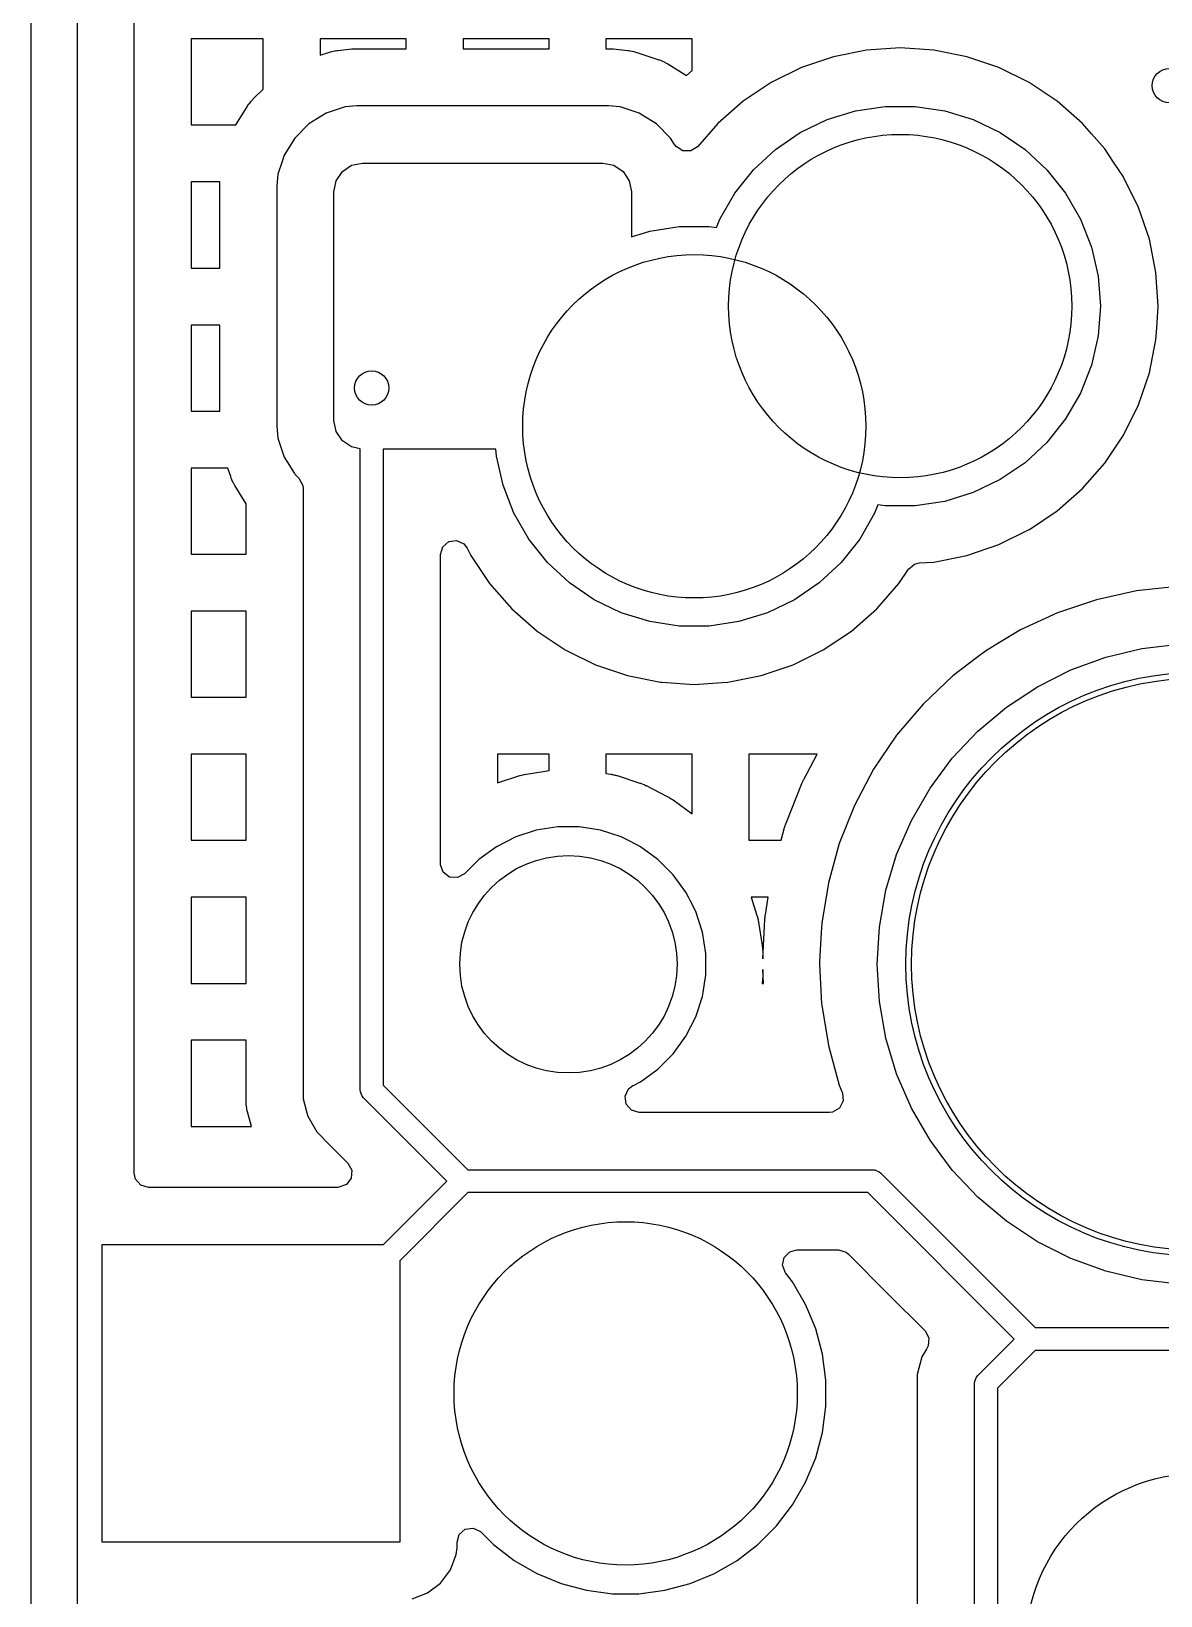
# Model space of a CAD drawing. Extents: x 2.49 to 8.57, y -5.87 to -1.87.
# Drawn here: x 4.956 to 5.345, y -3.892 to -3.354 of the extents above; entities that cross this region are included whole.
import ezdxf

# ---------------------------------------------------------------- set-up
doc = ezdxf.new("R2010")
doc.units = 0
doc.header["$MEASUREMENT"] = 0
doc.layers.add('BLACK', color=7, linetype='CONTINUOUS')

msp = doc.modelspace()

# ---------------------------------------------------------------- linework, layer by layer
at = {"layer": 'BLACK', "linetype": 'CONTINUOUS'}
for p, q in [((4.9718, -3.16238), (4.9718, -4.29784)), ((4.95605, -4.3011), (4.95605, -3.16636)), ((4.9915, -3.38622), (4.9915, -3.33701)), ((5.03583, -3.35661), (5.01111, -3.35661)), ((5.01111, -3.35661), (5.01111, -3.38622)), ((5.03583, -3.36224), (5.03583, -3.35661)), ((5.08505, -3.35661), (5.05544, -3.35661)), ((5.05544, -3.35661), (5.05544, -3.36224)), ((5.08505, -3.36001), (5.08505, -3.35661)), ((5.13426, -3.35661), (5.10465, -3.35661)), ((5.10465, -3.35661), (5.10465, -3.36001)), ((5.13426, -3.36001), (5.13426, -3.35661)), ((5.18347, -3.35661), (5.15386, -3.35661)), ((5.15386, -3.35661), (5.15386, -3.36001)), ((5.18347, -3.36745), (5.18347, -3.35661)), ((5.03583, -3.3739), (5.03583, -3.36224)), ((5.05544, -3.36224), (5.0584, -3.36125)), ((5.0584, -3.36125), (5.05866, -3.36118)), ((5.05866, -3.36118), (5.05918, -3.36104)), ((5.05918, -3.36104), (5.05944, -3.36097)), ((5.05944, -3.36097), (5.06048, -3.36075)), ((5.06048, -3.36075), (5.06074, -3.3607)), ((5.06074, -3.3607), (5.06127, -3.36062)), ((5.06127, -3.36062), (5.06154, -3.36058)), ((5.06154, -3.36058), (5.06637, -3.36009)), ((5.06637, -3.36009), (5.06649, -3.36008)), ((5.06649, -3.36008), (5.06674, -3.36006)), ((5.06674, -3.36006), (5.06686, -3.36005)), ((5.06686, -3.36005), (5.06736, -3.36003)), ((5.06736, -3.36003), (5.06749, -3.36002)), ((5.06749, -3.36002), (5.06774, -3.36002)), ((5.06774, -3.36002), (5.06786, -3.36001)), ((5.06786, -3.36001), (5.08505, -3.36001)), ((5.10465, -3.36001), (5.13426, -3.36001)), ((5.15386, -3.36001), (5.15497, -3.36001)), ((5.15497, -3.36001), (5.1551, -3.36002)), ((5.1551, -3.36002), (5.15535, -3.36002)), ((5.15535, -3.36002), (5.15547, -3.36003)), ((5.15547, -3.36003), (5.15597, -3.36005)), ((5.15597, -3.36005), (5.1561, -3.36006)), ((5.1561, -3.36006), (5.15635, -3.36008)), ((5.15635, -3.36008), (5.15647, -3.36009)), ((5.15647, -3.36009), (5.1613, -3.36058)), ((5.1613, -3.36058), (5.16156, -3.36062)), ((5.16156, -3.36062), (5.16209, -3.3607)), ((5.16209, -3.3607), (5.16235, -3.36075)), ((5.16235, -3.36075), (5.1634, -3.36097)), ((5.1634, -3.36097), (5.16366, -3.36104)), ((5.16366, -3.36104), (5.16418, -3.36118)), ((5.16418, -3.36118), (5.16443, -3.36125)), ((5.16443, -3.36125), (5.17204, -3.36377)), ((5.23214, -3.36277), (5.22114, -3.3665)), ((5.24353, -3.3605), (5.23214, -3.36277)), ((5.23214, -3.36277), (5.23214, -3.36277)), ((5.25512, -3.35974), (5.24353, -3.3605)), ((5.24353, -3.3605), (5.24353, -3.3605)), ((5.24353, -3.3605), (5.24353, -3.3605)), ((5.24353, -3.3605), (5.24353, -3.3605)), ((5.24353, -3.3605), (5.24353, -3.3605)), ((5.26671, -3.3605), (5.25512, -3.35974)), ((5.25512, -3.35974), (5.25512, -3.35974)), ((5.2781, -3.36277), (5.26671, -3.3605)), ((5.26671, -3.3605), (5.26671, -3.3605)), ((5.26671, -3.3605), (5.26671, -3.3605)), ((5.2891, -3.3665), (5.2781, -3.36277)), ((5.2781, -3.36277), (5.2781, -3.36277)), ((5.2781, -3.36277), (5.2781, -3.36277)), ((5.17204, -3.36377), (5.1723, -3.36387)), ((5.1723, -3.36387), (5.17284, -3.36408)), ((5.17284, -3.36408), (5.1731, -3.3642)), ((5.1731, -3.3642), (5.17413, -3.36468)), ((5.17413, -3.36468), (5.17438, -3.36481)), ((5.17438, -3.36481), (5.17489, -3.36508)), ((5.17489, -3.36508), (5.17514, -3.36522)), ((5.17514, -3.36522), (5.18152, -3.36916)), ((5.18152, -3.36916), (5.18347, -3.36745)), ((5.22114, -3.3665), (5.21072, -3.37164)), ((5.29951, -3.37164), (5.2891, -3.3665)), ((5.03248, -3.37726), (5.03583, -3.3739)), ((5.21072, -3.37164), (5.20106, -3.37809)), ((5.30917, -3.37809), (5.29951, -3.37164)), ((5.29951, -3.37164), (5.29951, -3.37164)), ((5.03051, -3.3797), (5.03084, -3.37923)), ((5.03084, -3.37923), (5.03101, -3.379)), ((5.03101, -3.379), (5.03172, -3.37811)), ((5.03172, -3.37811), (5.0319, -3.37789)), ((5.0319, -3.37789), (5.03228, -3.37746)), ((5.03228, -3.37746), (5.03248, -3.37726)), ((5.20106, -3.37809), (5.19233, -3.38575)), ((5.3179, -3.38575), (5.30917, -3.37809)), ((5.02648, -3.38622), (5.03036, -3.37994)), ((5.03036, -3.37994), (5.03051, -3.3797)), ((5.05751, -3.38221), (5.05163, -3.38583)), ((5.06406, -3.38003), (5.05751, -3.38221)), ((5.05751, -3.38221), (5.05751, -3.38221)), ((5.06811, -3.37962), (5.06406, -3.38003)), ((5.06406, -3.38003), (5.06406, -3.38003)), ((5.15472, -3.37962), (5.06811, -3.37962)), ((5.06811, -3.37962), (5.06811, -3.37962)), ((5.15877, -3.38003), (5.15472, -3.37962)), ((5.16426, -3.38185), (5.15877, -3.38003)), ((5.15877, -3.38003), (5.15877, -3.38003)), ((5.16533, -3.38221), (5.16426, -3.38185)), ((5.16693, -3.3832), (5.16533, -3.38221)), ((5.16533, -3.38221), (5.16533, -3.38221)), ((5.17121, -3.38583), (5.16693, -3.3832)), ((5.22067, -3.38887), (5.22995, -3.3844)), ((5.22995, -3.3844), (5.23979, -3.38137)), ((5.23979, -3.38137), (5.24997, -3.37983)), ((5.24997, -3.37983), (5.26027, -3.37983)), ((5.26027, -3.37983), (5.27045, -3.38137)), ((5.27045, -3.38137), (5.28029, -3.3844)), ((5.28029, -3.3844), (5.28957, -3.38887)), ((4.9915, -3.43543), (4.9915, -3.38622)), ((5.01111, -3.38622), (5.02648, -3.38622)), ((5.05163, -3.38583), (5.04674, -3.39072)), ((5.17609, -3.39072), (5.17121, -3.38583)), ((5.19233, -3.38575), (5.18536, -3.39371)), ((5.21216, -3.39467), (5.22067, -3.38887)), ((5.28957, -3.38887), (5.29808, -3.39467)), ((5.32096, -3.38923), (5.3179, -3.38575)), ((5.32556, -3.39448), (5.32096, -3.38923)), ((5.04674, -3.39072), (5.04312, -3.3966)), ((5.17744, -3.3929), (5.17609, -3.39072)), ((5.17753, -3.39305), (5.17744, -3.3929)), ((5.17798, -3.39366), (5.17753, -3.39305)), ((5.18028, -3.39516), (5.17798, -3.39366)), ((5.18303, -3.39518), (5.18028, -3.39516)), ((5.18536, -3.39371), (5.18303, -3.39518)), ((5.20461, -3.40168), (5.21216, -3.39467)), ((5.29808, -3.39467), (5.30562, -3.40168)), ((5.32858, -3.39901), (5.32556, -3.39448)), ((5.04239, -3.3988), (5.04094, -3.40315)), ((5.04312, -3.3966), (5.04239, -3.3988)), ((5.04312, -3.3966), (5.04312, -3.3966)), ((5.06312, -3.40221), (5.06631, -3.40007)), ((5.06631, -3.40007), (5.07008, -3.39932)), ((5.07008, -3.39932), (5.15276, -3.39932)), ((5.15276, -3.39932), (5.15652, -3.40007)), ((5.15652, -3.40007), (5.15972, -3.40221)), ((5.33199, -3.40411), (5.32858, -3.39901)), ((5.02097, -3.40583), (5.01111, -3.40583)), ((5.01111, -3.40583), (5.01111, -3.43543)), ((5.02093, -3.40657), (5.02094, -3.40645)), ((5.02094, -3.40645), (5.02096, -3.40595)), ((5.02096, -3.40595), (5.02097, -3.40583)), ((5.02097, -3.40583), (5.02097, -3.40583)), ((5.04094, -3.40315), (5.04053, -3.4072)), ((5.04094, -3.40315), (5.04094, -3.40315)), ((5.04094, -3.40315), (5.04094, -3.40315)), ((5.06024, -3.40917), (5.06099, -3.4054)), ((5.06099, -3.4054), (5.06312, -3.40221)), ((5.15972, -3.40221), (5.16185, -3.4054)), ((5.16185, -3.4054), (5.1626, -3.40917)), ((5.19819, -3.40973), (5.20461, -3.40168)), ((5.30562, -3.40168), (5.31204, -3.40973)), ((5.33201, -3.40414), (5.33199, -3.40411)), ((5.33715, -3.41456), (5.33201, -3.40414)), ((5.02093, -3.40682), (5.02093, -3.40657)), ((5.02093, -3.40695), (5.02093, -3.40682)), ((5.02093, -3.43543), (5.02093, -3.40695)), ((5.04053, -3.4072), (5.04053, -3.48988)), ((5.06024, -3.48791), (5.06024, -3.40917)), ((5.1626, -3.40917), (5.1626, -3.42466)), ((5.19304, -3.41864), (5.19819, -3.40973)), ((5.31204, -3.40973), (5.31719, -3.41864)), ((5.34089, -3.42556), (5.33715, -3.41456)), ((5.16892, -3.42271), (5.1791, -3.42117)), ((5.1791, -3.42117), (5.1894, -3.42117)), ((5.1894, -3.42117), (5.1919, -3.42155)), ((5.1919, -3.42155), (5.19304, -3.41864)), ((5.31719, -3.41864), (5.32095, -3.42823)), ((5.1626, -3.42466), (5.16892, -3.42271)), ((5.34315, -3.43695), (5.34089, -3.42556)), ((5.32095, -3.42823), (5.32325, -3.43827)), ((4.9915, -3.48465), (4.9915, -3.43543)), ((5.01111, -3.43543), (5.02093, -3.43543)), ((5.32325, -3.43827), (5.32402, -3.44854)), ((5.34391, -3.44854), (5.34315, -3.43695)), ((5.34315, -3.43695), (5.34315, -3.43695)), ((5.32402, -3.44854), (5.32325, -3.45881)), ((5.34341, -3.45611), (5.34391, -3.44854)), ((5.34391, -3.44854), (5.34391, -3.44854)), ((5.02093, -3.45504), (5.01111, -3.45504)), ((5.01111, -3.45504), (5.01111, -3.48465)), ((5.02093, -3.48465), (5.02093, -3.45504)), ((5.32325, -3.45881), (5.32095, -3.46885)), ((5.34089, -3.47152), (5.34315, -3.46013)), ((5.34315, -3.46013), (5.34341, -3.45611)), ((5.32095, -3.46885), (5.31719, -3.47843)), ((5.33715, -3.48252), (5.34089, -3.47152)), ((5.31719, -3.47843), (5.31204, -3.48735)), ((4.9915, -3.53386), (4.9915, -3.48465)), ((5.01111, -3.48465), (5.02093, -3.48465)), ((5.33201, -3.49293), (5.33715, -3.48252)), ((5.04053, -3.48988), (5.04053, -3.48988)), ((5.04053, -3.48988), (5.04094, -3.49392)), ((5.06099, -3.49167), (5.06024, -3.48791)), ((5.06312, -3.49487), (5.06099, -3.49167)), ((5.31204, -3.48735), (5.30562, -3.4954)), ((5.04094, -3.49392), (5.04094, -3.49392)), ((5.04094, -3.49392), (5.04312, -3.50048)), ((5.06631, -3.497), (5.06312, -3.49487)), ((5.06929, -3.49759), (5.06631, -3.497)), ((5.06929, -3.7181), (5.06929, -3.49759)), ((5.11594, -3.49775), (5.07717, -3.49775)), ((5.07717, -3.49775), (5.07717, -3.71647)), ((5.11612, -3.50014), (5.11594, -3.49775)), ((5.30562, -3.4954), (5.29808, -3.5024)), ((5.32556, -3.50259), (5.33201, -3.49293)), ((5.04312, -3.50048), (5.04312, -3.50048)), ((5.04312, -3.50048), (5.04413, -3.50213)), ((5.04413, -3.50213), (5.04661, -3.50614)), ((5.11842, -3.51018), (5.11612, -3.50014)), ((5.29808, -3.5024), (5.28957, -3.5082)), ((5.3179, -3.51132), (5.32556, -3.50259)), ((5.02371, -3.50425), (5.01111, -3.50425)), ((5.01111, -3.50425), (5.01111, -3.53386)), ((5.02469, -3.50719), (5.02371, -3.50425)), ((5.02478, -3.50746), (5.02469, -3.50719)), ((5.02499, -3.50799), (5.02478, -3.50746)), ((5.02511, -3.50825), (5.02499, -3.50799)), ((5.02559, -3.50928), (5.02511, -3.50825)), ((5.04661, -3.50614), (5.04674, -3.50636)), ((5.04674, -3.50636), (5.04816, -3.50777)), ((5.04816, -3.50777), (5.04948, -3.51019)), ((5.28957, -3.5082), (5.28029, -3.51267)), ((5.02572, -3.50954), (5.02559, -3.50928)), ((5.02599, -3.51004), (5.02572, -3.50954)), ((5.02613, -3.51029), (5.02599, -3.51004)), ((5.02998, -3.51653), (5.02613, -3.51029)), ((5.04948, -3.51019), (5.04959, -3.51122)), ((5.04959, -3.51122), (5.04959, -3.66362)), ((5.12218, -3.51977), (5.11842, -3.51018)), ((5.28029, -3.51267), (5.27045, -3.51571)), ((5.30917, -3.51898), (5.3179, -3.51132)), ((5.02998, -3.53386), (5.02998, -3.51653)), ((5.24747, -3.51687), (5.24633, -3.51977)), ((5.24997, -3.51724), (5.24747, -3.51687)), ((5.26027, -3.51724), (5.24997, -3.51724)), ((5.27045, -3.51571), (5.26027, -3.51724)), ((5.29961, -3.52537), (5.30917, -3.51898)), ((5.12733, -3.52869), (5.12218, -3.51977)), ((5.24633, -3.51977), (5.24118, -3.52869)), ((5.09765, -3.53131), (5.09972, -3.52951)), ((5.09972, -3.52951), (5.10245, -3.52912)), ((5.10245, -3.52912), (5.10495, -3.53026)), ((5.13375, -3.53674), (5.12733, -3.52869)), ((5.24118, -3.52869), (5.23476, -3.53674)), ((5.2891, -3.53057), (5.29951, -3.52543)), ((5.29951, -3.52543), (5.29961, -3.52537)), ((4.9915, -3.58307), (4.9915, -3.53386)), ((5.01111, -3.53386), (5.02998, -3.53386)), ((5.09687, -3.53395), (5.09765, -3.53131)), ((5.09687, -3.61255), (5.09687, -3.53395)), ((5.10495, -3.53026), (5.10613, -3.53179)), ((5.10613, -3.53179), (5.10736, -3.53427)), ((5.10736, -3.53427), (5.10736, -3.53427)), ((5.10736, -3.53427), (5.11381, -3.54393)), ((5.26671, -3.53657), (5.2781, -3.5343)), ((5.2781, -3.5343), (5.2891, -3.53057)), ((5.1413, -3.54374), (5.13375, -3.53674)), ((5.23476, -3.53674), (5.22721, -3.54374)), ((5.2547, -3.54393), (5.25795, -3.53906)), ((5.25795, -3.53906), (5.26006, -3.53729)), ((5.26006, -3.53729), (5.26169, -3.5369)), ((5.26169, -3.5369), (5.26671, -3.53657)), ((5.11381, -3.54393), (5.12147, -3.55266)), ((5.1498, -3.54954), (5.1413, -3.54374)), ((5.22721, -3.54374), (5.2187, -3.54954)), ((5.24704, -3.55266), (5.2547, -3.54393)), ((5.35044, -3.54497), (5.33643, -3.5465)), ((5.15908, -3.55401), (5.1498, -3.54954)), ((5.2187, -3.54954), (5.20942, -3.55401)), ((5.32267, -3.54953), (5.31336, -3.55266)), ((5.33643, -3.5465), (5.32267, -3.54953)), ((5.02998, -3.55347), (5.01111, -3.55347)), ((5.01111, -3.55347), (5.01111, -3.58307)), ((5.02998, -3.58307), (5.02998, -3.55347)), ((5.12147, -3.55266), (5.1302, -3.56032)), ((5.16892, -3.55705), (5.15908, -3.55401)), ((5.1791, -3.55858), (5.16892, -3.55705)), ((5.19958, -3.55705), (5.1894, -3.55858)), ((5.20942, -3.55401), (5.19958, -3.55705)), ((5.23831, -3.56032), (5.24704, -3.55266)), ((5.30931, -3.55403), (5.29653, -3.55994)), ((5.31336, -3.55266), (5.30931, -3.55403)), ((5.30931, -3.55403), (5.30931, -3.55403)), ((5.30931, -3.55403), (5.30931, -3.55403)), ((5.1302, -3.56032), (5.13986, -3.56677)), ((5.1894, -3.55858), (5.1791, -3.55858)), ((5.22865, -3.56677), (5.23831, -3.56032)), ((5.29653, -3.55994), (5.28929, -3.5643)), ((5.29653, -3.55994), (5.29653, -3.55994)), ((5.13986, -3.56677), (5.13986, -3.56677)), ((5.13986, -3.56677), (5.14074, -3.56721)), ((5.14074, -3.56721), (5.15027, -3.57191)), ((5.21823, -3.57191), (5.22865, -3.56677)), ((5.28445, -3.56721), (5.28143, -3.5695)), ((5.28929, -3.5643), (5.28445, -3.56721)), ((5.32586, -3.56931), (5.33834, -3.56635)), ((5.33834, -3.56635), (5.35107, -3.56487)), ((5.15027, -3.57191), (5.16127, -3.57564)), ((5.20723, -3.57564), (5.21823, -3.57191)), ((5.28143, -3.5695), (5.27324, -3.57573)), ((5.31382, -3.57369), (5.32586, -3.56931)), ((5.16127, -3.57564), (5.17266, -3.57791)), ((5.17266, -3.57791), (5.17303, -3.57793)), ((5.17303, -3.57793), (5.18425, -3.57867)), ((5.18425, -3.57867), (5.19385, -3.57804)), ((5.19385, -3.57804), (5.19584, -3.57791)), ((5.19584, -3.57791), (5.20723, -3.57564)), ((5.27323, -3.57573), (5.26301, -3.58542)), ((5.27324, -3.57573), (5.27323, -3.57573)), ((5.30236, -3.57945), (5.31382, -3.57369)), ((4.9915, -3.63228), (4.9915, -3.58307)), ((5.01111, -3.58307), (5.02998, -3.58307)), ((5.18425, -3.57867), (5.18425, -3.57867)), ((5.18425, -3.57867), (5.18425, -3.57867)), ((5.29165, -3.58649), (5.30236, -3.57945)), ((5.26301, -3.58542), (5.25388, -3.59616)), ((5.28183, -3.59473), (5.29165, -3.58649)), ((5.27303, -3.60406), (5.28183, -3.59473)), ((5.25388, -3.59616), (5.24598, -3.60783)), ((5.25388, -3.59616), (5.25388, -3.59616)), ((5.02998, -3.60268), (5.01111, -3.60268)), ((5.01111, -3.60268), (5.01111, -3.63228)), ((5.02998, -3.63228), (5.02998, -3.60268)), ((5.13426, -3.60268), (5.11648, -3.60268)), ((5.11648, -3.60268), (5.11648, -3.61255)), ((5.13426, -3.60827), (5.13426, -3.60268)), ((5.18347, -3.60268), (5.15386, -3.60268)), ((5.15386, -3.60268), (5.15386, -3.60926)), ((5.18347, -3.62316), (5.18347, -3.60268)), ((5.22651, -3.60268), (5.20308, -3.60268)), ((5.20308, -3.60268), (5.20308, -3.63228)), ((5.22193, -3.61133), (5.22651, -3.60268)), ((5.26538, -3.61434), (5.27303, -3.60406)), ((5.11648, -3.61255), (5.12418, -3.61005)), ((5.12418, -3.61005), (5.12437, -3.60999)), ((5.12437, -3.60999), (5.12474, -3.60989)), ((5.12474, -3.60989), (5.12493, -3.60984)), ((5.12493, -3.60984), (5.12568, -3.60966)), ((5.12568, -3.60966), (5.12586, -3.60962)), ((5.12586, -3.60962), (5.12624, -3.60954)), ((5.12624, -3.60954), (5.12643, -3.60951)), ((5.12643, -3.60951), (5.12803, -3.60926)), ((5.12803, -3.60926), (5.13426, -3.60827)), ((5.15386, -3.60926), (5.15546, -3.60951)), ((5.15546, -3.60951), (5.15565, -3.60954)), ((5.15565, -3.60954), (5.15603, -3.60962)), ((5.15603, -3.60962), (5.15621, -3.60966)), ((5.15621, -3.60966), (5.15696, -3.60984)), ((5.15696, -3.60984), (5.15715, -3.60989)), ((5.15715, -3.60989), (5.15752, -3.60999)), ((5.15752, -3.60999), (5.1577, -3.61005)), ((5.1577, -3.61005), (5.16551, -3.61259)), ((5.24598, -3.60783), (5.23938, -3.62027)), ((5.24598, -3.60783), (5.24598, -3.60783)), ((5.09687, -3.62261), (5.09687, -3.61255)), ((5.16551, -3.61259), (5.16569, -3.61265)), ((5.16569, -3.61265), (5.16606, -3.61278)), ((5.16606, -3.61278), (5.16623, -3.61285)), ((5.16623, -3.61285), (5.16695, -3.61315)), ((5.16695, -3.61315), (5.16712, -3.61322)), ((5.16712, -3.61322), (5.16747, -3.61339)), ((5.16747, -3.61339), (5.16765, -3.61347)), ((5.16765, -3.61347), (5.17496, -3.6172)), ((5.21585, -3.62635), (5.22126, -3.61277)), ((5.22126, -3.61277), (5.22131, -3.61265)), ((5.22131, -3.61265), (5.22142, -3.6124)), ((5.22142, -3.6124), (5.22147, -3.61228)), ((5.22147, -3.61228), (5.22169, -3.6118)), ((5.22169, -3.6118), (5.22175, -3.61168)), ((5.22175, -3.61168), (5.22187, -3.61144)), ((5.22187, -3.61144), (5.22193, -3.61133)), ((5.25897, -3.62544), (5.26538, -3.61434)), ((5.17496, -3.6172), (5.17513, -3.61729)), ((5.17513, -3.61729), (5.17547, -3.61748)), ((5.17547, -3.61748), (5.17563, -3.61757)), ((5.17563, -3.61757), (5.17629, -3.61798)), ((5.17629, -3.61798), (5.17645, -3.61808)), ((5.17645, -3.61808), (5.17677, -3.61829)), ((5.17677, -3.61829), (5.17693, -3.6184)), ((5.17693, -3.6184), (5.18347, -3.62316)), ((5.23938, -3.62027), (5.23416, -3.63336)), ((5.23938, -3.62027), (5.23938, -3.62027)), ((5.09687, -3.64036), (5.09687, -3.62261)), ((5.2155, -3.62735), (5.21567, -3.62685)), ((5.21567, -3.62685), (5.21571, -3.62673)), ((5.21571, -3.62673), (5.2158, -3.62648)), ((5.2158, -3.62648), (5.21585, -3.62635)), ((5.25389, -3.63721), (5.25897, -3.62544)), ((4.9915, -3.6815), (4.9915, -3.63228)), ((5.01111, -3.63228), (5.02998, -3.63228)), ((5.1228, -3.63111), (5.11617, -3.63449)), ((5.12988, -3.62882), (5.1228, -3.63111)), ((5.13723, -3.62765), (5.12988, -3.62882)), ((5.14466, -3.62765), (5.13723, -3.62765)), ((5.13723, -3.62765), (5.13723, -3.62765)), ((5.15201, -3.62882), (5.14466, -3.62765)), ((5.14466, -3.62765), (5.14466, -3.62765)), ((5.15909, -3.63111), (5.15201, -3.62882)), ((5.16138, -3.63228), (5.15909, -3.63111)), ((5.16473, -3.63399), (5.16138, -3.63228)), ((5.20308, -3.63228), (5.21411, -3.63228)), ((5.21411, -3.63228), (5.21534, -3.62786)), ((5.21534, -3.62786), (5.21538, -3.62774)), ((5.21538, -3.62774), (5.21546, -3.62748)), ((5.21546, -3.62748), (5.2155, -3.62735)), ((5.11617, -3.63449), (5.11015, -3.63886)), ((5.16572, -3.63449), (5.16473, -3.63399)), ((5.17174, -3.63886), (5.16572, -3.63449)), ((5.23416, -3.63336), (5.23039, -3.64694)), ((5.23416, -3.63336), (5.23416, -3.63336)), ((5.25022, -3.64949), (5.25389, -3.63721)), ((5.09688, -3.64071), (5.09687, -3.64036)), ((5.09784, -3.64329), (5.09688, -3.64071)), ((5.11015, -3.63886), (5.1052, -3.64382)), ((5.177, -3.64413), (5.17174, -3.63886)), ((5.10005, -3.64494), (5.09784, -3.64329)), ((5.10279, -3.64513), (5.10005, -3.64494)), ((5.1052, -3.64382), (5.10279, -3.64513)), ((5.18137, -3.65014), (5.177, -3.64413)), ((5.23039, -3.64694), (5.22811, -3.66085)), ((5.23039, -3.64694), (5.23039, -3.64694)), ((5.02998, -3.65189), (5.01111, -3.65189)), ((5.01111, -3.65189), (5.01111, -3.6815)), ((5.02998, -3.6815), (5.02998, -3.65189)), ((5.18226, -3.65189), (5.18137, -3.65014)), ((5.18296, -3.65328), (5.18226, -3.65189)), ((5.18475, -3.65677), (5.18296, -3.65328)), ((5.20971, -3.65189), (5.20378, -3.65189)), ((5.20378, -3.65189), (5.20581, -3.65816)), ((5.20872, -3.65794), (5.20971, -3.65189)), ((5.24799, -3.66212), (5.25022, -3.64949)), ((5.18568, -3.65965), (5.18475, -3.65677)), ((5.18475, -3.65677), (5.18475, -3.65677)), ((5.18475, -3.65677), (5.18475, -3.65677)), ((5.20581, -3.65816), (5.20587, -3.65834)), ((5.20587, -3.65834), (5.20597, -3.65871)), ((5.20597, -3.65871), (5.20602, -3.6589)), ((5.20602, -3.6589), (5.2062, -3.65965)), ((5.20856, -3.65939), (5.20858, -3.65912)), ((5.20858, -3.65912), (5.20859, -3.65899)), ((5.20859, -3.65899), (5.20865, -3.65846)), ((5.20865, -3.65846), (5.20866, -3.65833)), ((5.20866, -3.65833), (5.2087, -3.65807)), ((5.2087, -3.65807), (5.20872, -3.65794)), ((5.04959, -3.66362), (5.04959, -3.71499)), ((5.18704, -3.66385), (5.18568, -3.65965)), ((5.18821, -3.6712), (5.18704, -3.66385)), ((5.2062, -3.65965), (5.20624, -3.65983)), ((5.20624, -3.65983), (5.20632, -3.66021)), ((5.20632, -3.66021), (5.20635, -3.6604)), ((5.20635, -3.6604), (5.20763, -3.66851)), ((5.20782, -3.67304), (5.20855, -3.65952)), ((5.20855, -3.65952), (5.20856, -3.65939)), ((5.22794, -3.66405), (5.2274, -3.67403)), ((5.22811, -3.66085), (5.22794, -3.66405)), ((5.22811, -3.66085), (5.22811, -3.66085)), ((5.22811, -3.66085), (5.22811, -3.66085)), ((5.24724, -3.67492), (5.24799, -3.66212)), ((5.20763, -3.66851), (5.20766, -3.6687)), ((5.20766, -3.6687), (5.20771, -3.66908)), ((5.20771, -3.66908), (5.20772, -3.66927)), ((5.20772, -3.66927), (5.20778, -3.67004)), ((5.20778, -3.67004), (5.2078, -3.67023)), ((5.18821, -3.67864), (5.18821, -3.6712)), ((5.2078, -3.67023), (5.20781, -3.67062)), ((5.20781, -3.67062), (5.20782, -3.67081)), ((5.20782, -3.67081), (5.20782, -3.67304)), ((5.2274, -3.67403), (5.22735, -3.67492)), ((5.22735, -3.67492), (5.22809, -3.68857)), ((5.24799, -3.68771), (5.24724, -3.67492)), ((5.18776, -3.6815), (5.18821, -3.67864)), ((5.20771, -3.68075), (5.20766, -3.68113)), ((5.20772, -3.68056), (5.20771, -3.68075)), ((5.20778, -3.67979), (5.20772, -3.68056)), ((5.2078, -3.6796), (5.20778, -3.67979)), ((5.20781, -3.67921), (5.2078, -3.6796)), ((5.20782, -3.67902), (5.20781, -3.67921)), ((5.20807, -3.6815), (5.20782, -3.67679)), ((5.20782, -3.67679), (5.20782, -3.67902)), ((4.9915, -3.73071), (4.9915, -3.6815)), ((5.01111, -3.6815), (5.02998, -3.6815)), ((5.18475, -3.69306), (5.18704, -3.68598)), ((5.18704, -3.68598), (5.18725, -3.68468)), ((5.18725, -3.68468), (5.18776, -3.6815)), ((5.20763, -3.68132), (5.20761, -3.6815)), ((5.20761, -3.6815), (5.20807, -3.6815)), ((5.20766, -3.68113), (5.20763, -3.68132)), ((5.22809, -3.68857), (5.22811, -3.68898)), ((5.22811, -3.68898), (5.22811, -3.68899)), ((5.22811, -3.68899), (5.23039, -3.70289)), ((5.25022, -3.70034), (5.24799, -3.68771)), ((5.18137, -3.69969), (5.18475, -3.69306)), ((5.02998, -3.7011), (5.01111, -3.7011)), ((5.01111, -3.7011), (5.01111, -3.73071)), ((5.02998, -3.71499), (5.02998, -3.7011)), ((5.177, -3.70571), (5.18137, -3.69969)), ((5.25389, -3.71262), (5.25022, -3.70034)), ((5.17174, -3.71097), (5.177, -3.70571)), ((5.23039, -3.70289), (5.23039, -3.70289)), ((5.23039, -3.70289), (5.23416, -3.71647)), ((5.16572, -3.71534), (5.17174, -3.71097)), ((5.25897, -3.72439), (5.25389, -3.71262)), ((5.02998, -3.72186), (5.02998, -3.71499)), ((5.04959, -3.71499), (5.04959, -3.71499)), ((5.04959, -3.71499), (5.04959, -3.72122)), ((5.06937, -3.71887), (5.06929, -3.7181)), ((5.07717, -3.71647), (5.10632, -3.74562)), ((5.16045, -3.72034), (5.1616, -3.71784)), ((5.1616, -3.71784), (5.16307, -3.71669)), ((5.16307, -3.71669), (5.1635, -3.71647)), ((5.1635, -3.71647), (5.16572, -3.71534)), ((5.23416, -3.71647), (5.23416, -3.71647)), ((5.23416, -3.71647), (5.23416, -3.71647)), ((5.23416, -3.71647), (5.23526, -3.71923)), ((5.02999, -3.72218), (5.02998, -3.72186)), ((5.03003, -3.72282), (5.02999, -3.72218)), ((5.03006, -3.72314), (5.03003, -3.72282)), ((5.03023, -3.72441), (5.03006, -3.72314)), ((5.04959, -3.72122), (5.05006, -3.72299)), ((5.05006, -3.72299), (5.05089, -3.72606)), ((5.06995, -3.72029), (5.06937, -3.71887)), ((5.07044, -3.72089), (5.06995, -3.72029)), ((5.09912, -3.74956), (5.07044, -3.72089)), ((5.16085, -3.72307), (5.16045, -3.72034)), ((5.16265, -3.72514), (5.16085, -3.72307)), ((5.23552, -3.72197), (5.23425, -3.72441)), ((5.23526, -3.71923), (5.23552, -3.72197)), ((5.03028, -3.72473), (5.03023, -3.72441)), ((5.03041, -3.72536), (5.03028, -3.72473)), ((5.03048, -3.72567), (5.03041, -3.72536)), ((5.03183, -3.73071), (5.03048, -3.72567)), ((5.05089, -3.72606), (5.0512, -3.72723)), ((5.0512, -3.72723), (5.0512, -3.72723)), ((5.0512, -3.72723), (5.05431, -3.73262)), ((5.16529, -3.72592), (5.16265, -3.72514)), ((5.23073, -3.72592), (5.16529, -3.72592)), ((5.23187, -3.72578), (5.23073, -3.72592)), ((5.23425, -3.72441), (5.23187, -3.72578)), ((5.26538, -3.73549), (5.25897, -3.72439)), ((4.9915, -3.74679), (4.9915, -3.73071)), ((5.01111, -3.73071), (5.03183, -3.73071)), ((5.05431, -3.73262), (5.05431, -3.73262)), ((5.05431, -3.73262), (5.05431, -3.73262)), ((5.05431, -3.73262), (5.05871, -3.73702)), ((5.05871, -3.73702), (5.05871, -3.73702)), ((5.05871, -3.73702), (5.06502, -3.74333)), ((5.27303, -3.74577), (5.26538, -3.73549)), ((5.06502, -3.74333), (5.06634, -3.74575)), ((4.99195, -3.74881), (4.9915, -3.74679)), ((4.99375, -3.75089), (4.99195, -3.74881)), ((5.0645, -3.75069), (5.06192, -3.75165)), ((5.06615, -3.74849), (5.0645, -3.75069)), ((5.06634, -3.74575), (5.06615, -3.74849)), ((5.07731, -3.77137), (5.09912, -3.74956)), ((5.10632, -3.74562), (5.24566, -3.74562)), ((5.24566, -3.74562), (5.24643, -3.7457)), ((5.24643, -3.7457), (5.24785, -3.74629)), ((5.24785, -3.74629), (5.24845, -3.74678)), ((5.24845, -3.74678), (5.30158, -3.79992)), ((5.28183, -3.7551), (5.27303, -3.74577)), ((4.99639, -3.75167), (4.99375, -3.75089)), ((5.06157, -3.75167), (4.99639, -3.75167)), ((5.06192, -3.75165), (5.06157, -3.75167)), ((5.10632, -3.7535), (5.08287, -3.77694)), ((5.24403, -3.7535), (5.10632, -3.7535)), ((5.29439, -3.80385), (5.24403, -3.7535)), ((5.29165, -3.76334), (5.28183, -3.7551)), ((5.30236, -3.77038), (5.29165, -3.76334)), ((4.98051, -3.87373), (4.98051, -3.77137)), ((4.98051, -3.77137), (5.07731, -3.77137)), ((5.31382, -3.77614), (5.30236, -3.77038)), ((5.08287, -3.77694), (5.08287, -3.87373)), ((5.21466, -3.77849), (5.21522, -3.7758)), ((5.21522, -3.7758), (5.21714, -3.77383)), ((5.21714, -3.77383), (5.21953, -3.7732)), ((5.21953, -3.7732), (5.23385, -3.7732)), ((5.23385, -3.7732), (5.23649, -3.77398)), ((5.23649, -3.77398), (5.2373, -3.77463)), ((5.2373, -3.77463), (5.25091, -3.78825)), ((5.32586, -3.78052), (5.31382, -3.77614)), ((5.21566, -3.78106), (5.21466, -3.77849)), ((5.21612, -3.78165), (5.21566, -3.78106)), ((5.21806, -3.78418), (5.21612, -3.78165)), ((5.33834, -3.78348), (5.32586, -3.78052)), ((5.22257, -3.79201), (5.21806, -3.78418)), ((5.21806, -3.78418), (5.21806, -3.78418)), ((5.21806, -3.78418), (5.21806, -3.78418)), ((5.25091, -3.78825), (5.26366, -3.80099)), ((5.35107, -3.78497), (5.33834, -3.78348)), ((5.22364, -3.79457), (5.22257, -3.79201)), ((5.22257, -3.79201), (5.22257, -3.79201)), ((5.22257, -3.79201), (5.22257, -3.79201)), ((5.22603, -3.80035), (5.22364, -3.79457)), ((5.22837, -3.80908), (5.22603, -3.80035)), ((5.26366, -3.80099), (5.26498, -3.80341)), ((5.26498, -3.80341), (5.26478, -3.80615)), ((5.28186, -3.81638), (5.29439, -3.80385)), ((5.30158, -3.79992), (5.31964, -3.79992)), ((5.31964, -3.79992), (5.38475, -3.79992)), ((5.22955, -3.81804), (5.22837, -3.80908)), ((5.26262, -3.81003), (5.261, -3.81605)), ((5.26419, -3.80731), (5.26262, -3.81003)), ((5.26443, -3.80688), (5.26419, -3.80731)), ((5.26419, -3.80731), (5.26419, -3.80731)), ((5.26478, -3.80615), (5.26443, -3.80688)), ((5.30158, -3.80779), (5.28858, -3.82079)), ((5.31964, -3.80779), (5.30158, -3.80779)), ((5.38475, -3.80779), (5.31964, -3.80779)), ((5.31964, -3.80779), (5.31964, -3.80779)), ((5.31964, -3.80779), (5.31964, -3.80779)), ((5.22955, -3.82707), (5.22955, -3.81804)), ((5.261, -3.81605), (5.261, -3.82267)), ((5.28071, -3.81916), (5.28078, -3.81839)), ((5.28071, -4.00562), (5.28071, -3.81916)), ((5.28078, -3.81839), (5.28137, -3.81697)), ((5.28137, -3.81697), (5.28186, -3.81638)), ((5.28137, -3.81697), (5.28137, -3.81697)), ((5.28858, -3.82079), (5.28858, -4.00562)), ((5.261, -3.82267), (5.261, -3.82267)), ((5.261, -3.82267), (5.261, -3.98955)), ((5.22837, -3.83603), (5.22955, -3.82707)), ((5.22603, -3.84475), (5.22837, -3.83603)), ((5.22257, -3.8531), (5.22603, -3.84475)), ((5.21806, -3.86092), (5.22257, -3.8531)), ((5.21256, -3.86809), (5.21806, -3.86092)), ((5.10543, -3.86931), (5.10816, -3.86892)), ((5.10816, -3.86892), (5.11066, -3.87006)), ((5.20617, -3.87448), (5.21256, -3.86809)), ((5.21256, -3.86809), (5.21256, -3.86809)), ((5.21256, -3.86809), (5.21256, -3.86809)), ((5.08287, -3.87373), (4.98051, -3.87373)), ((5.10258, -3.87375), (5.10335, -3.87111)), ((5.10258, -3.87562), (5.10258, -3.87375)), ((5.10335, -3.87111), (5.10543, -3.86931)), ((5.11066, -3.87006), (5.11091, -3.8703)), ((5.11091, -3.8703), (5.11509, -3.87448)), ((5.11509, -3.87448), (5.11509, -3.87448)), ((5.11509, -3.87448), (5.11509, -3.87448)), ((5.11509, -3.87448), (5.11617, -3.87531)), ((5.199, -3.87998), (5.20617, -3.87448)), ((5.20617, -3.87448), (5.20617, -3.87448)), ((5.20617, -3.87448), (5.20617, -3.87448)), ((5.10035, -3.88327), (5.10233, -3.87797)), ((5.10233, -3.87797), (5.10258, -3.87562)), ((5.11617, -3.87531), (5.12226, -3.87998)), ((5.12226, -3.87998), (5.12226, -3.87998)), ((5.12226, -3.87998), (5.12226, -3.87998)), ((5.12226, -3.87998), (5.13008, -3.8845)), ((5.19118, -3.8845), (5.199, -3.87998)), ((5.09695, -3.88781), (5.10035, -3.88327)), ((5.13008, -3.8845), (5.13008, -3.8845)), ((5.13008, -3.8845), (5.13008, -3.8845)), ((5.13008, -3.8845), (5.13314, -3.88576)), ((5.18283, -3.88795), (5.19118, -3.8845)), ((5.09241, -3.89121), (5.09695, -3.88781)), ((5.13314, -3.88576), (5.13843, -3.88795)), ((5.13843, -3.88795), (5.14716, -3.89029)), ((5.14716, -3.89029), (5.15611, -3.89147)), ((5.16515, -3.89147), (5.1741, -3.89029)), ((5.1741, -3.89029), (5.18283, -3.88795)), ((5.08711, -3.89319), (5.09241, -3.89121)), ((5.15611, -3.89147), (5.15611, -3.89147)), ((5.15611, -3.89147), (5.16515, -3.89147)), ((5.16515, -3.89147), (5.16515, -3.89147))]:
    msp.add_line(p, q, dxfattribs=at)
at = {"layer": 'BLACK'}
for centre, radius in [((5.3478, -3.37268), 0.00591), ((5.25512, -3.44854), 0.05906), ((5.18425, -3.48988), 0.05906), ((5.07323, -3.47669), 0.00591), ((5.35748, -3.67492), 0.10039), ((5.35748, -3.67492), 0.09843), ((5.14094, -3.67492), 0.0374), ((5.16063, -3.82255), 0.05906), ((5.35748, -3.90917), 0.05906)]:
    msp.add_circle(centre, radius, dxfattribs=at)

doc.saveas('drawing.dxf')
